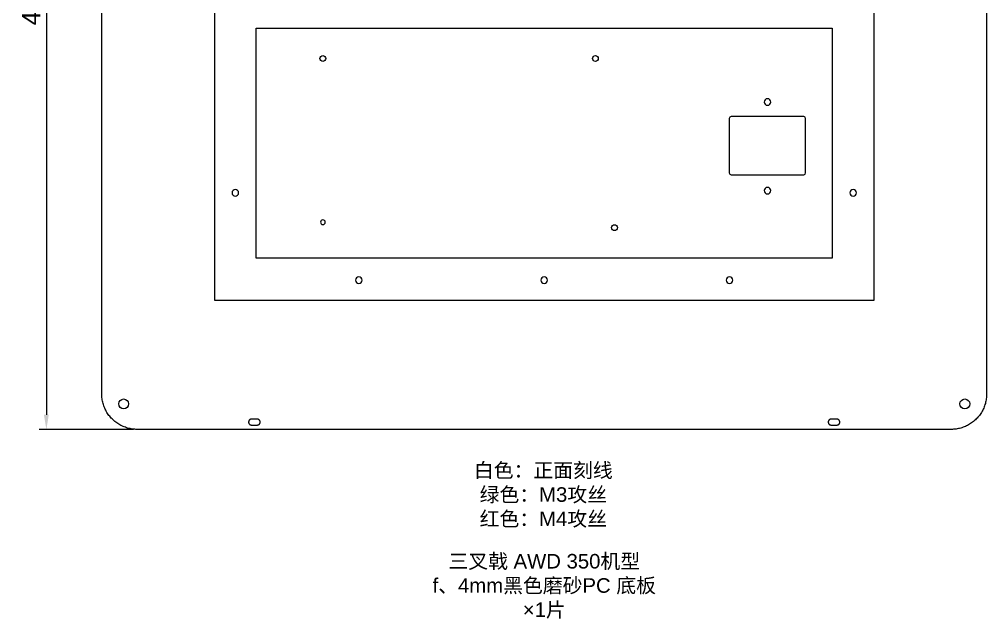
# Model space of a CAD drawing. Header units: millimetres. Extents: x 1352 to 3323, y -995 to 482.
# Drawn here: x 2791 to 3323, y -995 to -665 of the extents above; entities that cross this region are included whole.
import ezdxf

# ---------------------------------------------------------------- set-up
doc = ezdxf.new("R2010")
doc.units = ezdxf.units.MM
doc.header["$MEASUREMENT"] = 0
doc.layers.add('°Ë¡¢µçÆ÷²Ö', color=7, linetype='Continuous')
doc.layers.add('¶þ¡¢Ãæ°å²¿·Ö$1.PC Ãæ°å²¿·Ö', color=7, linetype='Continuous')
doc.styles.add('Arial Regular', font='')
doc.styles.get('Arial Regular').set_extended_font_data('Arial')
doc.dimstyles.new('Ä¬ÈÏÖµ', dxfattribs={"dimscale": 4, "dimtxt": 2.5, "dimasz": 2, "dimexe": 1, "dimexo": 0.5, "dimgap": 0.8, "dimtad": 1, "dimtoh": 1, "dimzin": 1, "dimdsep": 46, "dimtxsty": 'Arial Regular', "dimcen": 0.5, "dimadec": 1, "dimazin": 1, "dimtfac": 1, "dimtdec": 4, "dimtix": 1, "dimtofl": 0, "dimtmove": 1, "dimatfit": 3, "dimfxl": 0, "dimtolj": 1, "dimtzin": 1, "dimarcsym": 0})

# ---------------------------------------------------------------- blocks, each defined once
blk = doc.blocks.new('*D12')
at = {"layer": 'Defpoints', "color": 0}
for p in [(2856, -403.5), (2806, -890.5), (2856, -890.5)]:
    blk.add_point(p, dxfattribs=at)
at = {"layer": '¶þ¡¢Ãæ°å²¿·Ö$1.PC Ãæ°å²¿·Ö', "color": 0, "lineweight": -2}
for p, q in [((2854, -403.5), (2802, -403.5)), ((2806, -411.5), (2806, -882.5)), ((2854, -890.5), (2802, -890.5))]:
    blk.add_line(p, q, dxfattribs=at)
at = {"layer": '¶þ¡¢Ãæ°å²¿·Ö$1.PC Ãæ°å²¿·Ö', "color": 0}
for points in [[(2807.33, -411.5), (2804.67, -411.5), (2806, -403.5)], [(2804.67, -882.5), (2807.33, -882.5), (2806, -890.5)]]:
    blk.add_solid(points, dxfattribs=at)
at = {"layer": '¶þ¡¢Ãæ°å²¿·Ö$1.PC Ãæ°å²¿·Ö', "color": 0, "insert": (2797.69, -647), "char_height": 10, "attachment_point": 5, "rotation": 90, "style": 'Arial Regular'}
blk.add_mtext('\\A1;487.00', dxfattribs=at)

msp = doc.modelspace()

# ---------------------------------------------------------------- linework, layer by layer
at = {"layer": '°Ë¡¢µçÆ÷²Ö', "color": 7}
for p, q in [((2898.499, -497.4), (2898.499, -819.4)), ((3261.5, -819.4), (3261.5, -497.4)), ((2921.499, -796.4), (2921.499, -669.9)), ((2921.499, -669.9), (3238.5, -669.9)), ((3238.5, -669.9), (3238.5, -796.4)), ((3238.5, -796.4), (2921.499, -796.4)), ((2898.499, -819.4), (3261.5, -819.4))]:
    msp.add_line(p, q, dxfattribs=at)
at = {"layer": '¶þ¡¢Ãæ°å²¿·Ö$1.PC Ãæ°å²¿·Ö', "color": 5}
for p, q in [((2836.5, -871, -582.048), (2836.5, -423, -582.048)), ((3323.5, -423, -582.048), (3323.5, -871, -582.048)), ((3222.833, -718.49, -582.048), (3182.833, -718.49, -582.048)), ((3181.833, -719.49, -582.048), (3181.833, -749.49, -582.048)), ((3223.833, -749.49, -582.048), (3223.833, -719.49, -582.048)), ((3182.833, -750.49, -582.048), (3222.833, -750.49, -582.048)), ((2836.511, -871.666, -582.048), (2836.5, -871, -582.048)), ((2836.545, -872.331, -582.048), (2836.511, -871.666, -582.048)), ((2836.602, -872.994, -582.048), (2836.545, -872.331, -582.048)), ((2836.681, -873.655, -582.048), (2836.602, -872.994, -582.048)), ((3323.397, -872.994, -582.048), (3323.318, -873.655, -582.048)), ((3323.454, -872.331, -582.048), (3323.397, -872.994, -582.048)), ((3323.488, -871.666, -582.048), (3323.454, -872.331, -582.048)), ((3323.5, -871, -582.048), (3323.488, -871.666, -582.048)), ((2836.783, -874.313, -582.048), (2836.681, -873.655, -582.048)), ((2836.907, -874.967, -582.048), (2836.783, -874.313, -582.048)), ((2837.054, -875.617, -582.048), (2836.907, -874.967, -582.048)), ((2837.223, -876.261, -582.048), (2837.054, -875.617, -582.048)), ((2837.413, -876.899, -582.048), (2837.223, -876.261, -582.048)), ((2837.625, -877.53, -582.048), (2837.413, -876.899, -582.048)), ((2837.859, -878.154, -582.048), (2837.625, -877.53, -582.048)), ((2838.114, -878.769, -582.048), (2837.859, -878.154, -582.048)), ((3322.14, -878.154, -582.048), (3321.885, -878.769, -582.048)), ((3322.374, -877.53, -582.048), (3322.14, -878.154, -582.048)), ((3322.586, -876.899, -582.048), (3322.374, -877.53, -582.048)), ((3322.776, -876.261, -582.048), (3322.586, -876.899, -582.048)), ((3322.945, -875.617, -582.048), (3322.776, -876.261, -582.048)), ((3323.092, -874.967, -582.048), (3322.945, -875.617, -582.048)), ((3323.216, -874.313, -582.048), (3323.092, -874.967, -582.048)), ((3323.318, -873.655, -582.048), (3323.216, -874.313, -582.048)), ((2838.39, -879.375, -582.048), (2838.114, -878.769, -582.048)), ((2838.686, -879.971, -582.048), (2838.39, -879.375, -582.048)), ((2839.002, -880.557, -582.048), (2838.686, -879.971, -582.048)), ((2839.338, -881.132, -582.048), (2839.002, -880.557, -582.048)), ((2839.694, -881.695, -582.048), (2839.338, -881.132, -582.048)), ((2840.069, -882.245, -582.048), (2839.694, -881.695, -582.048)), ((2840.462, -882.783, -582.048), (2840.069, -882.245, -582.048)), ((2840.873, -883.306, -582.048), (2840.462, -882.783, -582.048)), ((2841.302, -883.816, -582.048), (2840.873, -883.306, -582.048)), ((3319.126, -883.306, -582.048), (3318.697, -883.816, -582.048)), ((3319.537, -882.783, -582.048), (3319.126, -883.306, -582.048)), ((3319.93, -882.245, -582.048), (3319.537, -882.783, -582.048)), ((3320.305, -881.695, -582.048), (3319.93, -882.245, -582.048)), ((3320.661, -881.132, -582.048), (3320.305, -881.695, -582.048)), ((3320.997, -880.557, -582.048), (3320.661, -881.132, -582.048)), ((3321.313, -879.971, -582.048), (3320.997, -880.557, -582.048)), ((3321.61, -879.375, -582.048), (3321.313, -879.971, -582.048)), ((3321.885, -878.769, -582.048), (3321.61, -879.375, -582.048)), ((2841.748, -884.31, -582.048), (2841.302, -883.816, -582.048)), ((2842.211, -884.789, -582.048), (2841.748, -884.31, -582.048)), ((2842.69, -885.251, -582.048), (2842.211, -884.789, -582.048)), ((2843.184, -885.697, -582.048), (2842.69, -885.251, -582.048)), ((2843.693, -886.126, -582.048), (2843.184, -885.697, -582.048)), ((2844.217, -886.538, -582.048), (2843.693, -886.126, -582.048)), ((2844.754, -886.931, -582.048), (2844.217, -886.538, -582.048)), ((2845.305, -887.306, -582.048), (2844.754, -886.931, -582.048)), ((2845.868, -887.661, -582.048), (2845.305, -887.306, -582.048)), ((2846.442, -887.997, -582.048), (2845.868, -887.661, -582.048)), ((2847.028, -888.314, -582.048), (2846.442, -887.997, -582.048)), ((2847.625, -888.61, -582.048), (2847.028, -888.314, -582.048)), ((2848.231, -888.886, -582.048), (2847.625, -888.61, -582.048)), ((2848.846, -889.14, -582.048), (2848.231, -888.886, -582.048)), ((2917.302, -886.417, -582.048), (2917.3, -886.472, -582.048)), ((2917.3, -886.472, -582.048), (2917.3, -886.528, -582.048)), ((2917.3, -886.528, -582.048), (2917.302, -886.583, -582.048)), ((2917.306, -886.362, -582.048), (2917.302, -886.417, -582.048)), ((2917.302, -886.583, -582.048), (2917.306, -886.638, -582.048)), ((2917.311, -886.307, -582.048), (2917.306, -886.362, -582.048)), ((2917.306, -886.638, -582.048), (2917.311, -886.693, -582.048)), ((2917.319, -886.252, -582.048), (2917.311, -886.307, -582.048)), ((2917.311, -886.693, -582.048), (2917.319, -886.748, -582.048)), ((2917.328, -886.198, -582.048), (2917.319, -886.252, -582.048)), ((2917.319, -886.748, -582.048), (2917.328, -886.802, -582.048)), ((2917.34, -886.144, -582.048), (2917.328, -886.198, -582.048)), ((2917.328, -886.802, -582.048), (2917.34, -886.856, -582.048)), ((2917.353, -886.09, -582.048), (2917.34, -886.144, -582.048)), ((2917.34, -886.856, -582.048), (2917.353, -886.91, -582.048)), ((2917.368, -886.037, -582.048), (2917.353, -886.09, -582.048)), ((2917.353, -886.91, -582.048), (2917.368, -886.963, -582.048)), ((2917.385, -885.985, -582.048), (2917.368, -886.037, -582.048)), ((2917.368, -886.963, -582.048), (2917.385, -887.015, -582.048)), ((2917.404, -885.933, -582.048), (2917.385, -885.985, -582.048)), ((2917.385, -887.015, -582.048), (2917.404, -887.067, -582.048)), ((2917.424, -885.881, -582.048), (2917.404, -885.933, -582.048)), ((2917.404, -887.067, -582.048), (2917.424, -887.119, -582.048)), ((2917.446, -885.831, -582.048), (2917.424, -885.881, -582.048)), ((2917.424, -887.119, -582.048), (2917.446, -887.169, -582.048)), ((2917.47, -885.781, -582.048), (2917.446, -885.831, -582.048)), ((2917.446, -887.169, -582.048), (2917.47, -887.219, -582.048)), ((2917.496, -885.732, -582.048), (2917.47, -885.781, -582.048)), ((2917.47, -887.219, -582.048), (2917.496, -887.268, -582.048)), ((2917.523, -885.684, -582.048), (2917.496, -885.732, -582.048)), ((2917.496, -887.268, -582.048), (2917.523, -887.316, -582.048)), ((2917.552, -885.637, -582.048), (2917.523, -885.684, -582.048)), ((2917.523, -887.316, -582.048), (2917.552, -887.363, -582.048)), ((2917.583, -885.591, -582.048), (2917.552, -885.637, -582.048)), ((2917.552, -887.363, -582.048), (2917.583, -887.409, -582.048)), ((2917.615, -885.546, -582.048), (2917.583, -885.591, -582.048)), ((2917.583, -887.409, -582.048), (2917.615, -887.454, -582.048)), ((2917.649, -885.502, -582.048), (2917.615, -885.546, -582.048)), ((2917.615, -887.454, -582.048), (2917.649, -887.498, -582.048)), ((2917.684, -885.46, -582.048), (2917.649, -885.502, -582.048)), ((2917.649, -887.498, -582.048), (2917.684, -887.54, -582.048)), ((2917.721, -885.419, -582.048), (2917.684, -885.46, -582.048)), ((2917.684, -887.54, -582.048), (2917.721, -887.582, -582.048)), ((2917.759, -885.378, -582.048), (2917.721, -885.419, -582.048)), ((2917.721, -887.582, -582.048), (2917.759, -887.622, -582.048)), ((2917.798, -885.34, -582.048), (2917.759, -885.378, -582.048)), ((2917.759, -887.622, -582.048), (2917.798, -887.66, -582.048)), ((2917.839, -885.302, -582.048), (2917.798, -885.34, -582.048)), ((2917.798, -887.66, -582.048), (2917.839, -887.698, -582.048)), ((2917.881, -885.267, -582.048), (2917.839, -885.302, -582.048)), ((2917.839, -887.698, -582.048), (2917.881, -887.734, -582.048)), ((2917.924, -885.232, -582.048), (2917.881, -885.267, -582.048)), ((2917.881, -887.734, -582.048), (2917.924, -887.768, -582.048)), ((2917.968, -885.199, -582.048), (2917.924, -885.232, -582.048)), ((2917.924, -887.768, -582.048), (2917.968, -887.801, -582.048)), ((2918.014, -885.168, -582.048), (2917.968, -885.199, -582.048)), ((2917.968, -887.801, -582.048), (2918.014, -887.832, -582.048)), ((2918.06, -885.138, -582.048), (2918.014, -885.168, -582.048)), ((2918.014, -887.832, -582.048), (2918.06, -887.862, -582.048)), ((2918.108, -885.11, -582.048), (2918.06, -885.138, -582.048)), ((2918.06, -887.862, -582.048), (2918.108, -887.89, -582.048)), ((2918.156, -885.083, -582.048), (2918.108, -885.11, -582.048)), ((2918.108, -887.89, -582.048), (2918.156, -887.917, -582.048)), ((2918.206, -885.058, -582.048), (2918.156, -885.083, -582.048)), ((2918.156, -887.917, -582.048), (2918.206, -887.942, -582.048)), ((2918.256, -885.035, -582.048), (2918.206, -885.058, -582.048)), ((2918.206, -887.942, -582.048), (2918.256, -887.965, -582.048)), ((2918.307, -885.014, -582.048), (2918.256, -885.035, -582.048)), ((2918.256, -887.965, -582.048), (2918.307, -887.986, -582.048)), ((2918.358, -884.994, -582.048), (2918.307, -885.014, -582.048)), ((2918.307, -887.986, -582.048), (2918.358, -888.006, -582.048)), ((2918.411, -884.977, -582.048), (2918.358, -884.994, -582.048)), ((2918.358, -888.006, -582.048), (2918.411, -888.023, -582.048)), ((2918.463, -884.961, -582.048), (2918.411, -884.977, -582.048)), ((2918.411, -888.023, -582.048), (2918.463, -888.039, -582.048)), ((2918.517, -884.947, -582.048), (2918.463, -884.961, -582.048)), ((2918.463, -888.039, -582.048), (2918.517, -888.054, -582.048)), ((2918.571, -884.934, -582.048), (2918.517, -884.947, -582.048)), ((2918.517, -888.054, -582.048), (2918.571, -888.066, -582.048)), ((2918.625, -884.924, -582.048), (2918.571, -884.934, -582.048)), ((2918.571, -888.066, -582.048), (2918.625, -888.076, -582.048)), ((2918.679, -884.915, -582.048), (2918.625, -884.924, -582.048)), ((2918.625, -888.076, -582.048), (2918.679, -888.085, -582.048)), ((2918.734, -884.909, -582.048), (2918.679, -884.915, -582.048)), ((2918.679, -888.085, -582.048), (2918.734, -888.091, -582.048)), ((2918.789, -884.904, -582.048), (2918.734, -884.909, -582.048)), ((2918.734, -888.091, -582.048), (2918.789, -888.096, -582.048)), ((2918.845, -884.901, -582.048), (2918.789, -884.904, -582.048)), ((2918.789, -888.096, -582.048), (2918.845, -888.099, -582.048)), ((2918.9, -884.9, -582.048), (2918.845, -884.901, -582.048)), ((2918.845, -888.099, -582.048), (2918.9, -888.1, -582.048)), ((2922.1, -884.9, -582.048), (2918.9, -884.9, -582.048)), ((2918.9, -888.1, -582.048), (2920.5, -888.1, -582.048)), ((2920.5, -888.1, -582.048), (2922.1, -888.1, -582.048)), ((2922.155, -884.901, -582.048), (2922.1, -884.9, -582.048)), ((2922.1, -888.1, -582.048), (2922.155, -888.099, -582.048)), ((2922.21, -884.904, -582.048), (2922.155, -884.901, -582.048)), ((2922.155, -888.099, -582.048), (2922.21, -888.096, -582.048)), ((2922.265, -884.909, -582.048), (2922.21, -884.904, -582.048)), ((2922.21, -888.096, -582.048), (2922.265, -888.091, -582.048)), ((2922.32, -884.915, -582.048), (2922.265, -884.909, -582.048)), ((2922.265, -888.091, -582.048), (2922.32, -888.085, -582.048)), ((2922.375, -884.924, -582.048), (2922.32, -884.915, -582.048)), ((2922.32, -888.085, -582.048), (2922.375, -888.076, -582.048)), ((2922.429, -884.934, -582.048), (2922.375, -884.924, -582.048)), ((2922.375, -888.076, -582.048), (2922.429, -888.066, -582.048)), ((2922.483, -884.947, -582.048), (2922.429, -884.934, -582.048)), ((2922.429, -888.066, -582.048), (2922.483, -888.054, -582.048)), ((2922.536, -884.961, -582.048), (2922.483, -884.947, -582.048)), ((2922.483, -888.054, -582.048), (2922.536, -888.039, -582.048)), ((2922.589, -884.977, -582.048), (2922.536, -884.961, -582.048)), ((2922.536, -888.039, -582.048), (2922.589, -888.023, -582.048)), ((2922.641, -884.994, -582.048), (2922.589, -884.977, -582.048)), ((2922.589, -888.023, -582.048), (2922.641, -888.006, -582.048)), ((2922.693, -885.014, -582.048), (2922.641, -884.994, -582.048)), ((2922.641, -888.006, -582.048), (2922.693, -887.986, -582.048)), ((2922.744, -885.035, -582.048), (2922.693, -885.014, -582.048)), ((2922.693, -887.986, -582.048), (2922.744, -887.965, -582.048)), ((2922.794, -885.058, -582.048), (2922.744, -885.035, -582.048)), ((2922.744, -887.965, -582.048), (2922.794, -887.942, -582.048)), ((2922.843, -885.083, -582.048), (2922.794, -885.058, -582.048)), ((2922.794, -887.942, -582.048), (2922.843, -887.917, -582.048)), ((2922.892, -885.11, -582.048), (2922.843, -885.083, -582.048)), ((2922.843, -887.917, -582.048), (2922.892, -887.89, -582.048)), ((2922.939, -885.138, -582.048), (2922.892, -885.11, -582.048)), ((2922.892, -887.89, -582.048), (2922.939, -887.862, -582.048)), ((2922.986, -885.168, -582.048), (2922.939, -885.138, -582.048)), ((2922.939, -887.862, -582.048), (2922.986, -887.832, -582.048)), ((2923.031, -885.199, -582.048), (2922.986, -885.168, -582.048)), ((2922.986, -887.832, -582.048), (2923.031, -887.801, -582.048)), ((2923.076, -885.232, -582.048), (2923.031, -885.199, -582.048)), ((2923.031, -887.801, -582.048), (2923.076, -887.768, -582.048)), ((2923.119, -885.267, -582.048), (2923.076, -885.232, -582.048)), ((2923.076, -887.768, -582.048), (2923.119, -887.734, -582.048)), ((2923.161, -885.302, -582.048), (2923.119, -885.267, -582.048)), ((2923.119, -887.734, -582.048), (2923.161, -887.698, -582.048)), ((2923.201, -885.34, -582.048), (2923.161, -885.302, -582.048)), ((2923.161, -887.698, -582.048), (2923.201, -887.66, -582.048)), ((2923.241, -885.378, -582.048), (2923.201, -885.34, -582.048)), ((2923.201, -887.66, -582.048), (2923.241, -887.622, -582.048)), ((2923.279, -885.419, -582.048), (2923.241, -885.378, -582.048)), ((2923.241, -887.622, -582.048), (2923.279, -887.582, -582.048)), ((2923.315, -885.46, -582.048), (2923.279, -885.419, -582.048)), ((2923.279, -887.582, -582.048), (2923.315, -887.54, -582.048)), ((2923.351, -885.502, -582.048), (2923.315, -885.46, -582.048)), ((2923.315, -887.54, -582.048), (2923.351, -887.498, -582.048)), ((2923.384, -885.546, -582.048), (2923.351, -885.502, -582.048)), ((2923.351, -887.498, -582.048), (2923.384, -887.454, -582.048)), ((2923.417, -885.591, -582.048), (2923.384, -885.546, -582.048)), ((2923.384, -887.454, -582.048), (2923.417, -887.409, -582.048)), ((2923.447, -885.637, -582.048), (2923.417, -885.591, -582.048)), ((2923.417, -887.409, -582.048), (2923.447, -887.363, -582.048)), ((2923.476, -885.684, -582.048), (2923.447, -885.637, -582.048)), ((2923.447, -887.363, -582.048), (2923.476, -887.316, -582.048)), ((2923.503, -885.732, -582.048), (2923.476, -885.684, -582.048)), ((2923.476, -887.316, -582.048), (2923.503, -887.268, -582.048)), ((2923.529, -885.781, -582.048), (2923.503, -885.732, -582.048)), ((2923.503, -887.268, -582.048), (2923.529, -887.219, -582.048)), ((2923.553, -885.831, -582.048), (2923.529, -885.781, -582.048)), ((2923.529, -887.219, -582.048), (2923.553, -887.169, -582.048)), ((2923.575, -885.881, -582.048), (2923.553, -885.831, -582.048)), ((2923.553, -887.169, -582.048), (2923.575, -887.119, -582.048)), ((2923.596, -885.933, -582.048), (2923.575, -885.881, -582.048)), ((2923.575, -887.119, -582.048), (2923.596, -887.067, -582.048)), ((2923.614, -885.985, -582.048), (2923.596, -885.933, -582.048)), ((2923.596, -887.067, -582.048), (2923.614, -887.015, -582.048)), ((2923.631, -886.037, -582.048), (2923.614, -885.985, -582.048)), ((2923.614, -887.015, -582.048), (2923.631, -886.963, -582.048)), ((2923.646, -886.09, -582.048), (2923.631, -886.037, -582.048)), ((2923.631, -886.963, -582.048), (2923.646, -886.91, -582.048)), ((2923.66, -886.144, -582.048), (2923.646, -886.09, -582.048)), ((2923.646, -886.91, -582.048), (2923.66, -886.856, -582.048)), ((2923.671, -886.198, -582.048), (2923.66, -886.144, -582.048)), ((2923.66, -886.856, -582.048), (2923.671, -886.802, -582.048)), ((2923.68, -886.252, -582.048), (2923.671, -886.198, -582.048)), ((2923.671, -886.802, -582.048), (2923.68, -886.748, -582.048)), ((2923.688, -886.307, -582.048), (2923.68, -886.252, -582.048)), ((2923.68, -886.748, -582.048), (2923.688, -886.693, -582.048)), ((2923.694, -886.362, -582.048), (2923.688, -886.307, -582.048)), ((2923.688, -886.693, -582.048), (2923.694, -886.638, -582.048)), ((2923.698, -886.417, -582.048), (2923.694, -886.362, -582.048)), ((2923.694, -886.638, -582.048), (2923.698, -886.583, -582.048)), ((2923.699, -886.472, -582.048), (2923.698, -886.417, -582.048)), ((2923.698, -886.583, -582.048), (2923.699, -886.528, -582.048)), ((2923.699, -886.528, -582.048), (2923.699, -886.472, -582.048)), ((3236.302, -886.417, -582.048), (3236.3, -886.472, -582.048)), ((3236.3, -886.472, -582.048), (3236.3, -886.528, -582.048)), ((3236.3, -886.528, -582.048), (3236.302, -886.583, -582.048)), ((3236.306, -886.362, -582.048), (3236.302, -886.417, -582.048)), ((3236.302, -886.583, -582.048), (3236.306, -886.638, -582.048)), ((3236.311, -886.307, -582.048), (3236.306, -886.362, -582.048)), ((3236.306, -886.638, -582.048), (3236.311, -886.693, -582.048)), ((3236.319, -886.252, -582.048), (3236.311, -886.307, -582.048)), ((3236.311, -886.693, -582.048), (3236.319, -886.748, -582.048)), ((3236.328, -886.198, -582.048), (3236.319, -886.252, -582.048)), ((3236.319, -886.748, -582.048), (3236.328, -886.802, -582.048)), ((3236.34, -886.144, -582.048), (3236.328, -886.198, -582.048)), ((3236.328, -886.802, -582.048), (3236.34, -886.856, -582.048)), ((3236.353, -886.09, -582.048), (3236.34, -886.144, -582.048)), ((3236.34, -886.856, -582.048), (3236.353, -886.91, -582.048)), ((3236.368, -886.037, -582.048), (3236.353, -886.09, -582.048)), ((3236.353, -886.91, -582.048), (3236.368, -886.963, -582.048)), ((3236.385, -885.985, -582.048), (3236.368, -886.037, -582.048)), ((3236.368, -886.963, -582.048), (3236.385, -887.015, -582.048)), ((3236.404, -885.933, -582.048), (3236.385, -885.985, -582.048)), ((3236.385, -887.015, -582.048), (3236.404, -887.067, -582.048)), ((3236.424, -885.881, -582.048), (3236.404, -885.933, -582.048)), ((3236.404, -887.067, -582.048), (3236.424, -887.119, -582.048)), ((3236.446, -885.831, -582.048), (3236.424, -885.881, -582.048)), ((3236.424, -887.119, -582.048), (3236.446, -887.169, -582.048)), ((3236.47, -885.781, -582.048), (3236.446, -885.831, -582.048)), ((3236.446, -887.169, -582.048), (3236.47, -887.219, -582.048)), ((3236.496, -885.732, -582.048), (3236.47, -885.781, -582.048)), ((3236.47, -887.219, -582.048), (3236.496, -887.268, -582.048)), ((3236.523, -885.684, -582.048), (3236.496, -885.732, -582.048)), ((3236.496, -887.268, -582.048), (3236.523, -887.316, -582.048)), ((3236.552, -885.637, -582.048), (3236.523, -885.684, -582.048)), ((3236.523, -887.316, -582.048), (3236.552, -887.363, -582.048)), ((3236.583, -885.591, -582.048), (3236.552, -885.637, -582.048)), ((3236.552, -887.363, -582.048), (3236.583, -887.409, -582.048)), ((3236.615, -885.546, -582.048), (3236.583, -885.591, -582.048)), ((3236.583, -887.409, -582.048), (3236.615, -887.454, -582.048)), ((3236.649, -885.502, -582.048), (3236.615, -885.546, -582.048)), ((3236.615, -887.454, -582.048), (3236.649, -887.498, -582.048)), ((3236.684, -885.46, -582.048), (3236.649, -885.502, -582.048)), ((3236.649, -887.498, -582.048), (3236.684, -887.54, -582.048)), ((3236.721, -885.419, -582.048), (3236.684, -885.46, -582.048)), ((3236.684, -887.54, -582.048), (3236.721, -887.582, -582.048)), ((3236.759, -885.378, -582.048), (3236.721, -885.419, -582.048)), ((3236.721, -887.582, -582.048), (3236.759, -887.622, -582.048)), ((3236.798, -885.34, -582.048), (3236.759, -885.378, -582.048)), ((3236.759, -887.622, -582.048), (3236.798, -887.66, -582.048)), ((3236.839, -885.302, -582.048), (3236.798, -885.34, -582.048)), ((3236.798, -887.66, -582.048), (3236.839, -887.698, -582.048)), ((3236.881, -885.267, -582.048), (3236.839, -885.302, -582.048)), ((3236.839, -887.698, -582.048), (3236.881, -887.734, -582.048)), ((3236.924, -885.232, -582.048), (3236.881, -885.267, -582.048)), ((3236.881, -887.734, -582.048), (3236.924, -887.768, -582.048)), ((3236.968, -885.199, -582.048), (3236.924, -885.232, -582.048)), ((3236.924, -887.768, -582.048), (3236.968, -887.801, -582.048)), ((3237.014, -885.168, -582.048), (3236.968, -885.199, -582.048)), ((3236.968, -887.801, -582.048), (3237.014, -887.832, -582.048)), ((3237.06, -885.138, -582.048), (3237.014, -885.168, -582.048)), ((3237.014, -887.832, -582.048), (3237.06, -887.862, -582.048)), ((3237.108, -885.11, -582.048), (3237.06, -885.138, -582.048)), ((3237.06, -887.862, -582.048), (3237.108, -887.89, -582.048)), ((3237.156, -885.083, -582.048), (3237.108, -885.11, -582.048)), ((3237.108, -887.89, -582.048), (3237.156, -887.917, -582.048)), ((3237.206, -885.058, -582.048), (3237.156, -885.083, -582.048)), ((3237.156, -887.917, -582.048), (3237.206, -887.942, -582.048)), ((3237.256, -885.035, -582.048), (3237.206, -885.058, -582.048)), ((3237.206, -887.942, -582.048), (3237.256, -887.965, -582.048)), ((3237.307, -885.014, -582.048), (3237.256, -885.035, -582.048)), ((3237.256, -887.965, -582.048), (3237.307, -887.986, -582.048)), ((3237.358, -884.994, -582.048), (3237.307, -885.014, -582.048)), ((3237.307, -887.986, -582.048), (3237.358, -888.006, -582.048)), ((3237.411, -884.977, -582.048), (3237.358, -884.994, -582.048)), ((3237.358, -888.006, -582.048), (3237.411, -888.023, -582.048)), ((3237.463, -884.961, -582.048), (3237.411, -884.977, -582.048)), ((3237.411, -888.023, -582.048), (3237.463, -888.039, -582.048)), ((3237.517, -884.947, -582.048), (3237.463, -884.961, -582.048)), ((3237.463, -888.039, -582.048), (3237.517, -888.054, -582.048)), ((3237.571, -884.934, -582.048), (3237.517, -884.947, -582.048)), ((3237.517, -888.054, -582.048), (3237.571, -888.066, -582.048)), ((3237.625, -884.924, -582.048), (3237.571, -884.934, -582.048)), ((3237.571, -888.066, -582.048), (3237.625, -888.076, -582.048)), ((3237.679, -884.915, -582.048), (3237.625, -884.924, -582.048)), ((3237.625, -888.076, -582.048), (3237.679, -888.085, -582.048)), ((3237.734, -884.909, -582.048), (3237.679, -884.915, -582.048)), ((3237.679, -888.085, -582.048), (3237.734, -888.091, -582.048)), ((3237.789, -884.904, -582.048), (3237.734, -884.909, -582.048)), ((3237.734, -888.091, -582.048), (3237.789, -888.096, -582.048)), ((3237.845, -884.901, -582.048), (3237.789, -884.904, -582.048)), ((3237.789, -888.096, -582.048), (3237.845, -888.099, -582.048)), ((3237.9, -884.9, -582.048), (3237.845, -884.901, -582.048)), ((3237.845, -888.099, -582.048), (3237.9, -888.1, -582.048)), ((3241.1, -884.9, -582.048), (3237.9, -884.9, -582.048)), ((3237.9, -888.1, -582.048), (3239.5, -888.1, -582.048)), ((3239.5, -888.1, -582.048), (3241.1, -888.1, -582.048)), ((3241.155, -884.901, -582.048), (3241.1, -884.9, -582.048)), ((3241.1, -888.1, -582.048), (3241.155, -888.099, -582.048)), ((3241.21, -884.904, -582.048), (3241.155, -884.901, -582.048)), ((3241.155, -888.099, -582.048), (3241.21, -888.096, -582.048)), ((3241.265, -884.909, -582.048), (3241.21, -884.904, -582.048)), ((3241.21, -888.096, -582.048), (3241.265, -888.091, -582.048)), ((3241.32, -884.915, -582.048), (3241.265, -884.909, -582.048)), ((3241.265, -888.091, -582.048), (3241.32, -888.085, -582.048)), ((3241.375, -884.924, -582.048), (3241.32, -884.915, -582.048)), ((3241.32, -888.085, -582.048), (3241.375, -888.076, -582.048)), ((3241.429, -884.934, -582.048), (3241.375, -884.924, -582.048)), ((3241.375, -888.076, -582.048), (3241.429, -888.066, -582.048)), ((3241.483, -884.947, -582.048), (3241.429, -884.934, -582.048)), ((3241.429, -888.066, -582.048), (3241.483, -888.054, -582.048)), ((3241.536, -884.961, -582.048), (3241.483, -884.947, -582.048)), ((3241.483, -888.054, -582.048), (3241.536, -888.039, -582.048)), ((3241.589, -884.977, -582.048), (3241.536, -884.961, -582.048)), ((3241.536, -888.039, -582.048), (3241.589, -888.023, -582.048)), ((3241.641, -884.994, -582.048), (3241.589, -884.977, -582.048)), ((3241.589, -888.023, -582.048), (3241.641, -888.006, -582.048)), ((3241.693, -885.014, -582.048), (3241.641, -884.994, -582.048)), ((3241.641, -888.006, -582.048), (3241.693, -887.986, -582.048)), ((3241.744, -885.035, -582.048), (3241.693, -885.014, -582.048)), ((3241.693, -887.986, -582.048), (3241.744, -887.965, -582.048)), ((3241.794, -885.058, -582.048), (3241.744, -885.035, -582.048)), ((3241.744, -887.965, -582.048), (3241.794, -887.942, -582.048)), ((3241.843, -885.083, -582.048), (3241.794, -885.058, -582.048)), ((3241.794, -887.942, -582.048), (3241.843, -887.917, -582.048)), ((3241.892, -885.11, -582.048), (3241.843, -885.083, -582.048)), ((3241.843, -887.917, -582.048), (3241.892, -887.89, -582.048)), ((3241.939, -885.138, -582.048), (3241.892, -885.11, -582.048)), ((3241.892, -887.89, -582.048), (3241.939, -887.862, -582.048)), ((3241.986, -885.168, -582.048), (3241.939, -885.138, -582.048)), ((3241.939, -887.862, -582.048), (3241.986, -887.832, -582.048)), ((3242.031, -885.199, -582.048), (3241.986, -885.168, -582.048)), ((3241.986, -887.832, -582.048), (3242.031, -887.801, -582.048)), ((3242.076, -885.232, -582.048), (3242.031, -885.199, -582.048)), ((3242.031, -887.801, -582.048), (3242.076, -887.768, -582.048)), ((3242.119, -885.267, -582.048), (3242.076, -885.232, -582.048)), ((3242.076, -887.768, -582.048), (3242.119, -887.734, -582.048)), ((3242.161, -885.302, -582.048), (3242.119, -885.267, -582.048)), ((3242.119, -887.734, -582.048), (3242.161, -887.698, -582.048)), ((3242.201, -885.34, -582.048), (3242.161, -885.302, -582.048)), ((3242.161, -887.698, -582.048), (3242.201, -887.66, -582.048)), ((3242.241, -885.378, -582.048), (3242.201, -885.34, -582.048)), ((3242.201, -887.66, -582.048), (3242.241, -887.622, -582.048)), ((3242.279, -885.419, -582.048), (3242.241, -885.378, -582.048)), ((3242.241, -887.622, -582.048), (3242.279, -887.582, -582.048)), ((3242.315, -885.46, -582.048), (3242.279, -885.419, -582.048)), ((3242.279, -887.582, -582.048), (3242.315, -887.54, -582.048)), ((3242.351, -885.502, -582.048), (3242.315, -885.46, -582.048)), ((3242.315, -887.54, -582.048), (3242.351, -887.498, -582.048)), ((3242.384, -885.546, -582.048), (3242.351, -885.502, -582.048)), ((3242.351, -887.498, -582.048), (3242.384, -887.454, -582.048)), ((3242.417, -885.591, -582.048), (3242.384, -885.546, -582.048)), ((3242.384, -887.454, -582.048), (3242.417, -887.409, -582.048)), ((3242.447, -885.637, -582.048), (3242.417, -885.591, -582.048)), ((3242.417, -887.409, -582.048), (3242.447, -887.363, -582.048)), ((3242.476, -885.684, -582.048), (3242.447, -885.637, -582.048)), ((3242.447, -887.363, -582.048), (3242.476, -887.316, -582.048)), ((3242.503, -885.732, -582.048), (3242.476, -885.684, -582.048)), ((3242.476, -887.316, -582.048), (3242.503, -887.268, -582.048)), ((3242.529, -885.781, -582.048), (3242.503, -885.732, -582.048)), ((3242.503, -887.268, -582.048), (3242.529, -887.219, -582.048)), ((3242.553, -885.831, -582.048), (3242.529, -885.781, -582.048)), ((3242.529, -887.219, -582.048), (3242.553, -887.169, -582.048)), ((3242.575, -885.881, -582.048), (3242.553, -885.831, -582.048)), ((3242.553, -887.169, -582.048), (3242.575, -887.119, -582.048)), ((3242.596, -885.933, -582.048), (3242.575, -885.881, -582.048)), ((3242.575, -887.119, -582.048), (3242.596, -887.067, -582.048)), ((3242.614, -885.985, -582.048), (3242.596, -885.933, -582.048)), ((3242.596, -887.067, -582.048), (3242.614, -887.015, -582.048)), ((3242.631, -886.037, -582.048), (3242.614, -885.985, -582.048)), ((3242.614, -887.015, -582.048), (3242.631, -886.963, -582.048)), ((3242.646, -886.09, -582.048), (3242.631, -886.037, -582.048)), ((3242.631, -886.963, -582.048), (3242.646, -886.91, -582.048)), ((3242.66, -886.144, -582.048), (3242.646, -886.09, -582.048)), ((3242.646, -886.91, -582.048), (3242.66, -886.856, -582.048)), ((3242.671, -886.198, -582.048), (3242.66, -886.144, -582.048)), ((3242.66, -886.856, -582.048), (3242.671, -886.802, -582.048)), ((3242.68, -886.252, -582.048), (3242.671, -886.198, -582.048)), ((3242.671, -886.802, -582.048), (3242.68, -886.748, -582.048)), ((3242.688, -886.307, -582.048), (3242.68, -886.252, -582.048)), ((3242.68, -886.748, -582.048), (3242.688, -886.693, -582.048)), ((3242.694, -886.362, -582.048), (3242.688, -886.307, -582.048)), ((3242.688, -886.693, -582.048), (3242.694, -886.638, -582.048)), ((3242.698, -886.417, -582.048), (3242.694, -886.362, -582.048)), ((3242.694, -886.638, -582.048), (3242.698, -886.583, -582.048)), ((3242.699, -886.472, -582.048), (3242.698, -886.417, -582.048)), ((3242.698, -886.583, -582.048), (3242.699, -886.528, -582.048)), ((3242.699, -886.528, -582.048), (3242.699, -886.472, -582.048)), ((3311.768, -888.886, -582.048), (3311.153, -889.14, -582.048)), ((3312.374, -888.61, -582.048), (3311.768, -888.886, -582.048)), ((3312.971, -888.314, -582.048), (3312.374, -888.61, -582.048)), ((3313.557, -887.997, -582.048), (3312.971, -888.314, -582.048)), ((3314.131, -887.661, -582.048), (3313.557, -887.997, -582.048)), ((3314.694, -887.306, -582.048), (3314.131, -887.661, -582.048)), ((3315.245, -886.931, -582.048), (3314.694, -887.306, -582.048)), ((3315.782, -886.538, -582.048), (3315.245, -886.931, -582.048)), ((3316.306, -886.126, -582.048), (3315.782, -886.538, -582.048)), ((3316.815, -885.697, -582.048), (3316.306, -886.126, -582.048)), ((3317.309, -885.251, -582.048), (3316.815, -885.697, -582.048)), ((3317.788, -884.789, -582.048), (3317.309, -885.251, -582.048)), ((3318.251, -884.31, -582.048), (3317.788, -884.789, -582.048)), ((3318.697, -883.816, -582.048), (3318.251, -884.31, -582.048)), ((2849.469, -889.374, -582.048), (2848.846, -889.14, -582.048)), ((2850.101, -889.586, -582.048), (2849.469, -889.374, -582.048)), ((2850.739, -889.777, -582.048), (2850.101, -889.586, -582.048)), ((2851.383, -889.946, -582.048), (2850.739, -889.777, -582.048)), ((2852.032, -890.092, -582.048), (2851.383, -889.946, -582.048)), ((2852.686, -890.217, -582.048), (2852.032, -890.092, -582.048)), ((2853.344, -890.318, -582.048), (2852.686, -890.217, -582.048)), ((2854.005, -890.398, -582.048), (2853.344, -890.318, -582.048)), ((2854.669, -890.455, -582.048), (2854.005, -890.398, -582.048)), ((2855.334, -890.489, -582.048), (2854.669, -890.455, -582.048)), ((2856, -890.5, -582.048), (2855.334, -890.489, -582.048)), ((3304, -890.5, -582.048), (2856, -890.5, -582.048)), ((3304.665, -890.489, -582.048), (3304, -890.5, -582.048)), ((3305.33, -890.455, -582.048), (3304.665, -890.489, -582.048)), ((3305.994, -890.398, -582.048), (3305.33, -890.455, -582.048)), ((3306.655, -890.318, -582.048), (3305.994, -890.398, -582.048)), ((3307.313, -890.217, -582.048), (3306.655, -890.318, -582.048)), ((3307.967, -890.092, -582.048), (3307.313, -890.217, -582.048)), ((3308.616, -889.946, -582.048), (3307.967, -890.092, -582.048)), ((3309.261, -889.777, -582.048), (3308.616, -889.946, -582.048)), ((3309.899, -889.586, -582.048), (3309.261, -889.777, -582.048)), ((3310.53, -889.374, -582.048), (3309.899, -889.586, -582.048)), ((3311.153, -889.14, -582.048), (3310.53, -889.374, -582.048))]:
    msp.add_line(p, q, dxfattribs=at)
for centre, radius in [((2958.167, -686.581, -582.048), 1.6), ((3108.167, -686.581, -582.048), 1.6), ((3118.667, -779.581, -582.048), 1.6), ((2848.5, -876.488, -582.048), 2.7), ((3311.499, -876.488, -582.048), 2.7)]:
    msp.add_circle(centre, radius, dxfattribs=at)
at = {"layer": '¶þ¡¢Ãæ°å²¿·Ö$1.PC Ãæ°å²¿·Ö', "color": 1, "extrusion": (0, 0, -1)}
for centre in [(-3202.833, -710.49, 582.048), (-2909.999, -760.4, 582.048), (-3202.833, -759.24, 582.048), (-3249.999, -760.4, 582.048), (-2978, -808.4, 582.048), (-3080, -808.4, 582.048), (-3182, -808.4, 582.048)]:
    msp.add_circle(centre, 1.8, dxfattribs=at)
at = {"layer": '¶þ¡¢Ãæ°å²¿·Ö$1.PC Ãæ°å²¿·Ö', "color": 5, "extrusion": (0, 0, -1)}
msp.add_circle((-2958.167, -776.581, 582.048), 1.3, dxfattribs=at)
at = {"layer": '¶þ¡¢Ãæ°å²¿·Ö$1.PC Ãæ°å²¿·Ö', "color": 5}
for centre, start, end in [((3182.833, -719.49, -582.048), 90, 180), ((3222.833, -719.49, -582.048), 360, 90), ((3182.833, -749.49, -582.048), 180, 270), ((3222.833, -749.49, -582.048), 270, 360)]:
    msp.add_arc(centre, 1, start, end, dxfattribs=at)

# ---------------------------------------------------------------- texts
at = {"layer": '¶þ¡¢Ãæ°å²¿·Ö$1.PC Ãæ°å²¿·Ö', "color": 5, "char_height": 8, "attachment_point": 2, "style": 'Arial Regular'}
for s, insert, width in [('{\\fArial;白}{\\fArial;色}{\\fArial;：}{\\fArial;正}{\\fArial;面}{\\fArial;刻}{\\fArial;线}\\P{\\fArial;绿}{\\fArial;色}{\\fArial;：M3}{\\fArial;攻}{\\fArial;丝}\\P{\\fArial;红}{\\fArial;色}{\\fArial;：M4}{\\fArial;攻}{\\fArial;丝}\\P', (3079.5, -909), 169.47826), ('{\\fArial;三}{\\fArial;叉}{\\fArial;戟 AWD 350}{\\fArial;机}{\\fArial;型}\\P{\\fArial;f}{\\fArial;、4mm}{\\fArial;黑}{\\fArial;色}{\\fArial;磨}{\\fArial;砂PC }{\\fArial;底}{\\fArial;板}\\P{\\fArial;×1}{\\fArial;片}\\P', (3080.021, -959), 264.08696)]:
    msp.add_mtext(s, dxfattribs=dict(at, insert=insert, width=width))

# ---------------------------------------------------------------- dimensions: what is measured, and where the dimension line sits
at = {"layer": '¶þ¡¢Ãæ°å²¿·Ö$1.PC Ãæ°å²¿·Ö', "color": 5}
dim = msp.add_linear_dim(base=(2806, -890.5, -582.048), p1=(2856, -403.5, -582.048), p2=(2856, -890.5, -582.048), angle=90, dimstyle='Ä¬ÈÏÖµ', override={"dimscale": 4, "dimtxt": 2.5, "dimasz": 2, "dimexe": 1, "dimexo": 0.5, "dimgap": 0.8, "dimtad": 1, "dimtih": 0, "dimdec": 2, "dimzin": 1, "dimtxsty": 'Arial Regular', "dimsah": 0, "dimcen": 0.5, "dimadec": 1, "dimazin": 1, "dimtix": 0, "dimtmove": 0, "dimtzin": 1}, dxfattribs=at)
dim.commit()
dim.dimension.update_dxf_attribs({"geometry": '*D12', "text_midpoint": (2797.695, -647, -582.048)})

doc.saveas('drawing.dxf')
